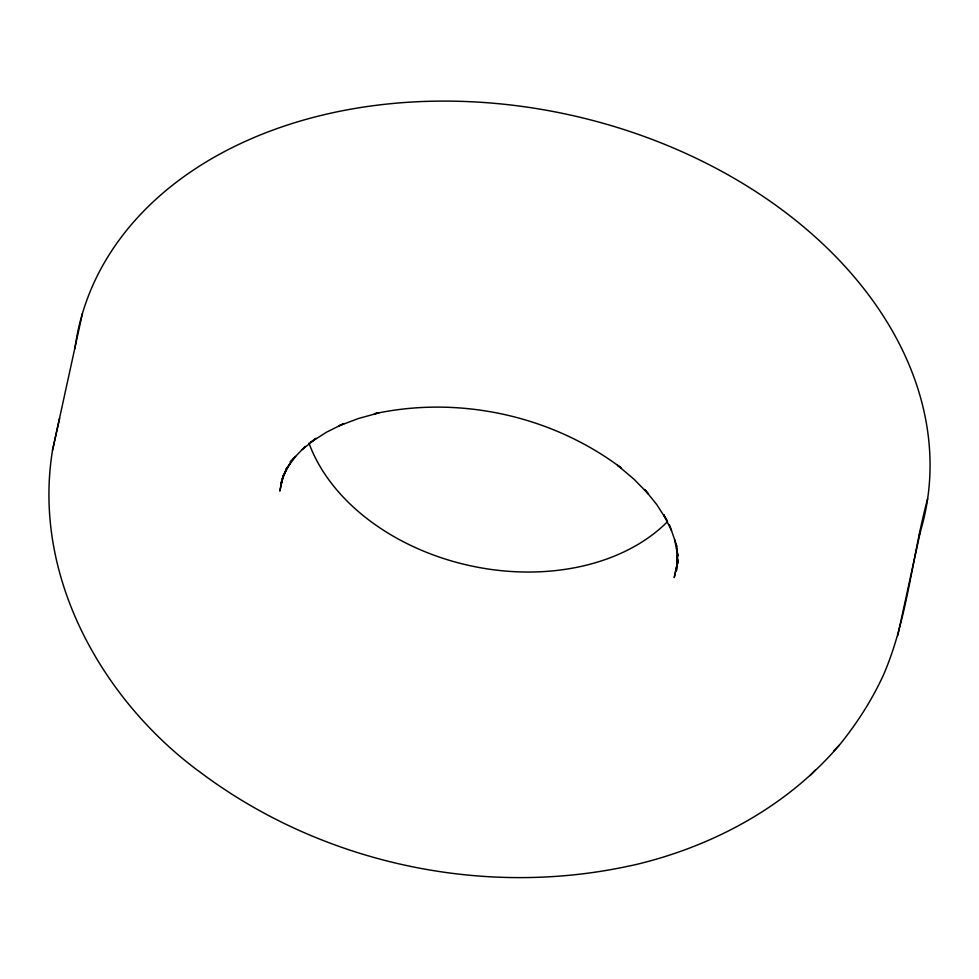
<?xml version="1.0" encoding="UTF-8"?>
<svg xmlns="http://www.w3.org/2000/svg" width="979" height="979" viewBox="0 0 979 979"><rect width="100%" height="100%" fill="white"/><g stroke="black" fill="none" stroke-linecap="round" stroke-linejoin="round"><path stroke-width="1.47" d="M82.444 313.402L52.523 450.279C32.368 573.364 99.356 696.118 196.02 769.164L199.692 771.831C320.378 862.78 481.399 898.037 629.069 866.023L633.486 865.13C711.966 846.859 786.675 806.953 839.358 745.117C856.943 723.444 872.032 699.961 883.645 674.568C907.643 618.728 911.902 557.051 927.627 498.813M676.954 566.755L676.379 570.867L677.517 555.411L677.639 563.623L676.562 547.799L677.933 555.705L674.604 539.588M283.004 476.394L279.798 491.14L283.102 476.124L280.728 484.079L286.198 469.565L282.674 476.981L290.298 463.067L285.758 469.675L295.572 456.447L290.2 462.051L302.425 449.324M678.068 559.964L674.213 577.659L677.517 562.644M897.694 635.677L920.529 530.985M52.523 450.279L59.621 418.106M305.277 446.375L302.205 449.594L316.058 438.323L310.453 442.447L326.411 432.241L343.959 423.503L338.648 426L358.143 418.596L378.849 412.881L374.431 413.774C459.273 395.381 551.777 415.634 621.114 467.889L617.443 465.209L633.829 479.074L648.404 493.954L644.61 489.451L656.86 504.723L667.054 520.681L663.664 514.575L671.496 530.606M810.061 775.576L815.177 770.216M833.998 750.722L839.358 745.117M669.538 524.928L677.15 546.931M74.93 348.548A433.232 314.773 12.3 0 1 570.292 115.032A433.232 314.773 12.3 0 1 919.208 535.28M667.445 521.721A202.176 146.899 12.3 0 1 469.847 565.642A202.176 146.899 12.3 0 1 308.96 443.083"/></g></svg>
